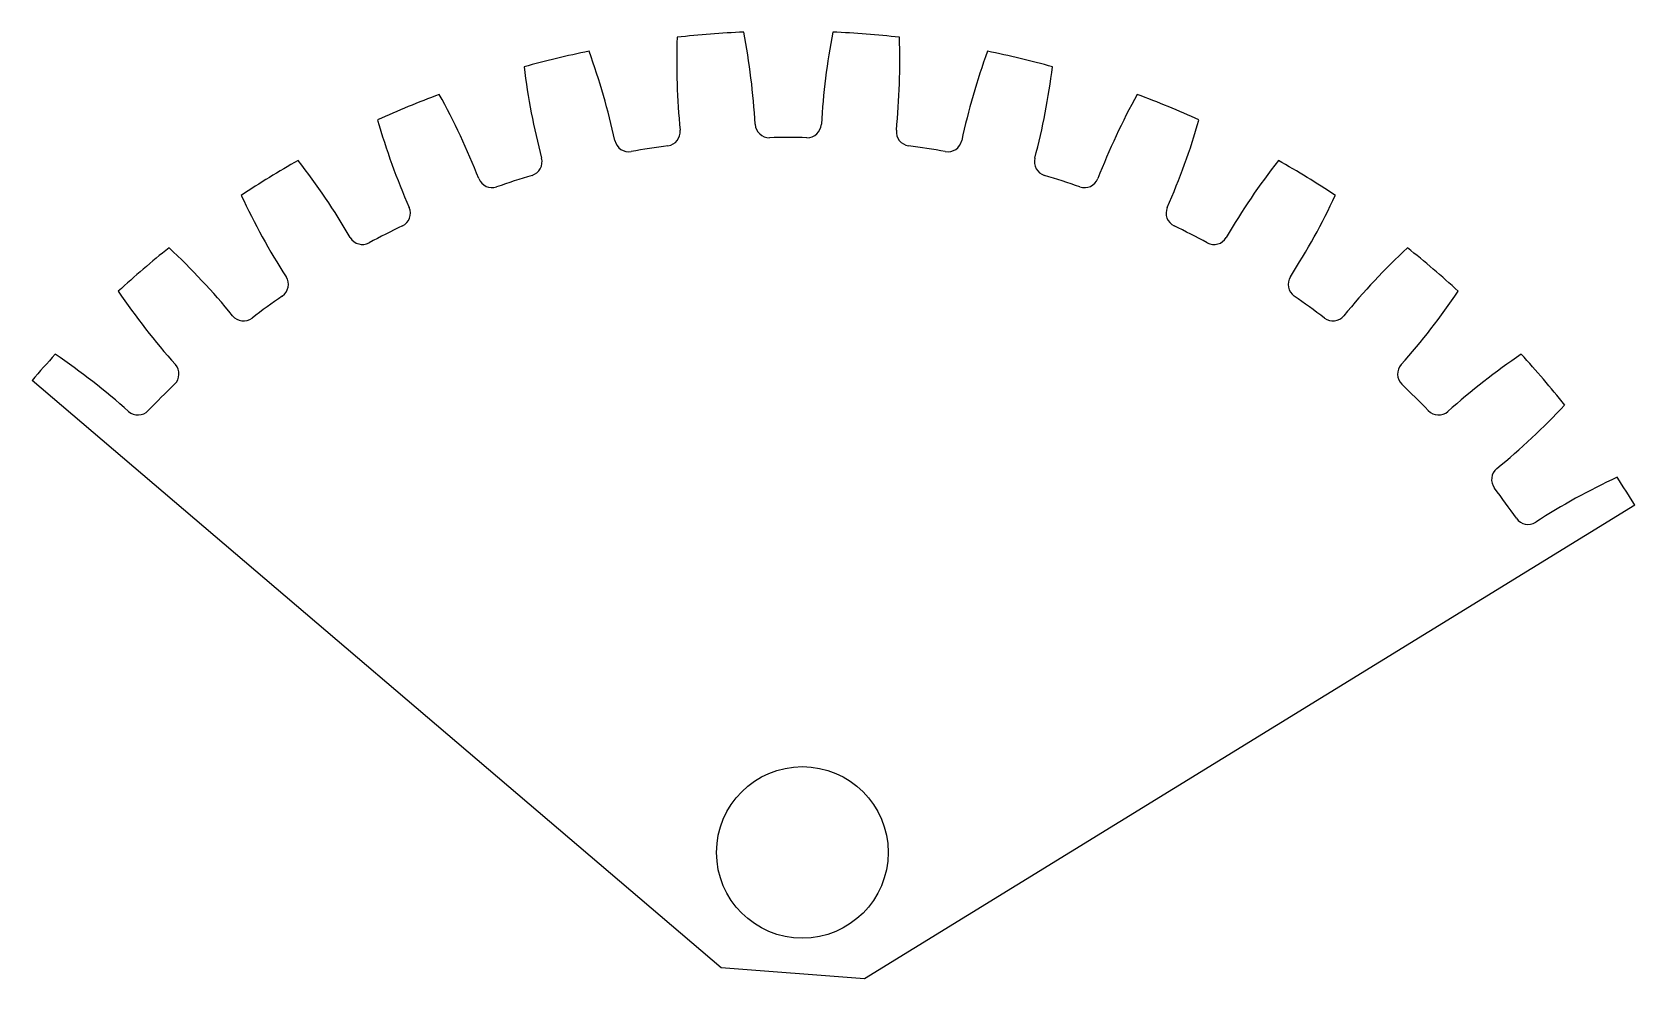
# Model space of a CAD drawing. Header units: millimetres. Extents: x -26.4 to 29.6, y -4.5 to 28.6.
import ezdxf

# ---------------------------------------------------------------- set-up
doc = ezdxf.new("R2010")
doc.units = ezdxf.units.MM

msp = doc.modelspace()

# ---------------------------------------------------------------- linework, layer by layer
at = {"color": 7, "linetype": 'Continuous', "lineweight": 25}
for p, q in [((-2.348, -4.084), (-26.448, 16.446)), ((29.612, 12.084), (2.668, -4.475)), ((2.668, -4.475), (-2.348, -4.084))]:
    msp.add_line(p, q, dxfattribs=at)
msp.add_circle((0.493, -0.052), 3, dxfattribs=at)
for centre, radius, start, end in [((0, -6.067), 34.733, 92.5715, 96.4285), ((-25.303, 24.038), 24.184, 3.2397, 10.9452), ((25.303, 24.038), 24.184, 169.0548, 176.7603), ((0, -6.067), 34.733, 83.5715, 87.4285), ((20.282, 27.626), 24.184, 178.0548, 185.7603), ((-20.282, 27.626), 24.184, 354.2397, 1.9452), ((0, -6.067), 34.733, 101.5715, 105.4285), ((-29.701, 19.71), 24.184, 12.2397, 19.9452), ((29.701, 19.71), 24.184, 160.0548, 167.7603), ((0, -6.067), 34.733, 74.5715, 78.4285), ((14.761, 30.384), 24.184, 187.0548, 194.7603), ((-14.761, 30.384), 24.184, 345.2397, 352.9452), ((0, -6.067), 34.733, 110.5715, 114.4285), ((-33.368, 14.746), 24.184, 21.2397, 28.9452), ((33.368, 14.746), 24.184, 151.0548, 158.7603), ((0, -6.067), 34.733, 65.5715, 69.4285), ((8.877, 32.244), 24.184, 196.0548, 203.7603), ((-0.662, 25.433), 0.496, 183.2397, 271.2033), ((0.662, 25.433), 0.496, 268.7967, 356.7603), ((-8.877, 32.244), 24.184, 336.2397, 343.9452), ((-5.581, 24.942), 0.496, 192.2397, 280.2033), ((-4.274, 25.149), 0.496, 277.7967, 5.7603), ((0, -6.067), 31.011, 88.7967, 91.2033), ((4.274, 25.149), 0.496, 174.2397, 262.2033), ((5.581, 24.942), 0.496, 259.7967, 347.7603), ((0, -6.067), 34.733, 119.5715, 123.4285), ((-36.213, 9.27), 24.184, 30.2397, 37.9452), ((-9.105, 24.096), 0.496, 286.7967, 14.7603), ((0, -6.067), 31.011, 97.7967, 100.2033), ((0, -6.067), 31.011, 79.7967, 82.2033), ((9.105, 24.096), 0.496, 165.2397, 253.2033), ((36.213, 9.27), 24.184, 142.0548, 149.7603), ((0, -6.067), 34.733, 56.5715, 60.4285), ((0, -6.067), 31.011, 106.7967, 109.2033), ((0, -6.067), 31.011, 70.7967, 73.2033), ((-10.363, 23.687), 0.496, 201.2397, 289.2033), ((10.363, 23.687), 0.496, 250.7967, 338.7603), ((2.775, 33.161), 24.184, 205.0548, 212.7603), ((-13.711, 22.3), 0.496, 295.7967, 23.7603), ((13.711, 22.3), 0.496, 156.2397, 244.2033), ((-2.775, 33.161), 24.184, 327.2397, 334.9452), ((-14.89, 21.699), 0.496, 210.2397, 298.2033), ((0, -6.067), 31.011, 115.7967, 118.2033), ((0, -6.067), 31.011, 61.7967, 64.2033), ((14.89, 21.699), 0.496, 241.7967, 329.7603), ((0, -6.067), 34.733, 128.5715, 132.4285), ((-38.166, 3.416), 24.184, 39.2397, 46.9452), ((38.166, 3.416), 24.184, 133.0548, 140.7603), ((0, -6.067), 34.733, 47.5715, 51.4285), ((-17.98, 19.806), 0.496, 304.7967, 32.7603), ((17.98, 19.806), 0.496, 147.2397, 235.2033), ((-3.396, 33.112), 24.184, 214.0548, 221.7603), ((0, -6.067), 31.011, 124.7967, 127.2033), ((0, -6.067), 31.011, 52.7967, 55.2033), ((3.396, 33.112), 24.184, 318.2397, 325.9452), ((-19.051, 19.028), 0.496, 219.2397, 307.2033), ((19.051, 19.028), 0.496, 232.7967, 320.7603), ((0, -6.067), 34.733, 137.5715, 139.5943), ((-39.18, -2.671), 24.184, 48.2397, 55.9452), ((-21.806, 16.675), 0.496, 313.7967, 41.7603), ((21.806, 16.675), 0.496, 138.2397, 226.2033), ((39.18, -2.671), 24.184, 124.0548, 131.7603), ((0, -6.067), 34.733, 38.5715, 42.4285), ((0, -6.067), 31.011, 133.7967, 136.2033), ((0, -6.067), 31.011, 43.7967, 46.2033), ((-22.742, 15.739), 0.496, 228.2397, 316.2033), ((22.742, 15.739), 0.496, 223.7967, 311.7603), ((9.483, 32.099), 24.184, 309.2397, 316.9452), ((25.095, 12.984), 0.496, 129.2397, 217.2033), ((39.229, -8.842), 24.184, 115.0548, 122.7603), ((0, -6.067), 34.733, 31.5069, 33.4285), ((0, -6.067), 31.011, 34.7967, 37.2033), ((25.873, 11.913), 0.496, 214.7967, 302.7603)]:
    msp.add_arc(centre, radius, start, end, dxfattribs=at)

doc.saveas('drawing.dxf')
